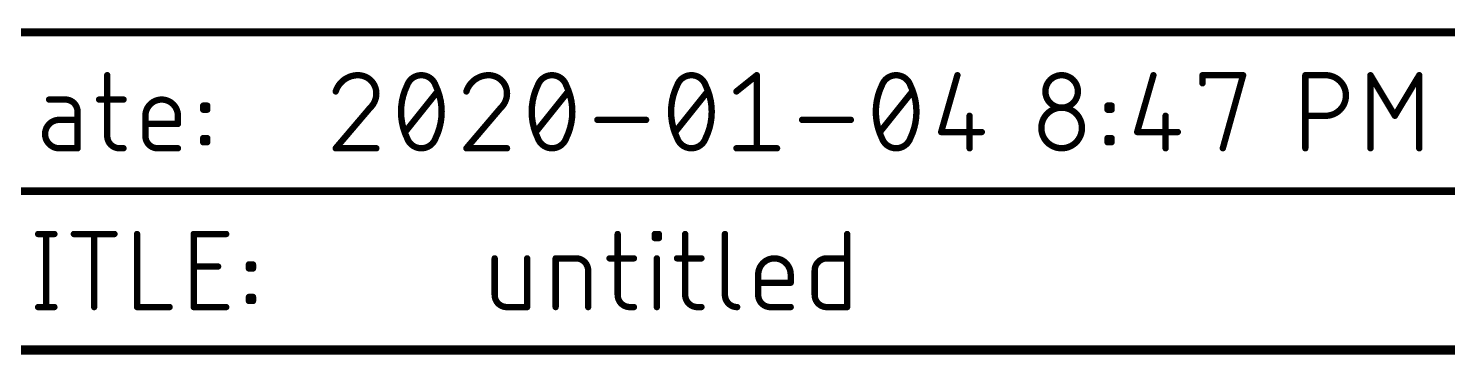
# Model space of a CAD drawing. Extents: x -1 to 180, y 0 to 264.
# Drawn here: x 91.88 to 137.23, y -0.15 to 10.29 of the extents above; entities that cross this region are included whole.
import ezdxf

# ---------------------------------------------------------------- set-up
doc = ezdxf.new("R2010")
doc.units = 0
doc.layers.add('94', color=12, linetype='CONTINUOUS')

msp = doc.modelspace()

# ---------------------------------------------------------------- linework, layer by layer
at = {"layer": '94'}
for points, const_width in [([(88.9, 10.16), (180.34, 10.16)], 0.254), ([(94.4015, 8.7884), (94.4015, 6.8411)], 0.2032), ([(114.5072, 8.2691), (115.1564, 8.7884)], 0.2032), ([(115.1564, 8.7884), (115.1564, 6.4516)], 0.2032), ([(121.5686, 8.7884), (121.0493, 6.9709)], 0.2032), ([(127.8322, 8.7884), (127.3129, 6.9709)], 0.2032), ([(129.4008, 8.5288), (129.4008, 8.7884)], 0.2032), ([(129.4008, 8.7884), (130.699, 8.7884)], 0.2032), ([(130.699, 8.7884), (130.0499, 6.4516)], 0.2032), ([(132.6865, 6.4516), (132.6865, 8.7884)], 0.2032), ([(132.6865, 8.7884), (133.3356, 8.7884)], 0.2032), ([(134.769, 6.4516), (134.769, 8.7884)], 0.2032), ([(134.769, 8.7884), (135.548, 7.4902)], 0.2032), ([(135.548, 7.4902), (136.3269, 8.7884)], 0.2032), ([(136.3269, 8.7884), (136.3269, 6.4516)], 0.2032), ([(103.9193, 6.9709), (104.9579, 8.2691)], 0.2032), ([(108.0951, 6.9709), (109.1336, 8.2691)], 0.2032), ([(112.5492, 6.9709), (113.5878, 8.2691)], 0.2032), ([(119.0912, 6.9709), (120.1298, 8.2691)], 0.2032), ([(93.0637, 8.0095), (92.5444, 8.0095)], 0.2032), ([(93.4532, 6.4516), (93.4532, 7.62)], 0.2032), ([(94.1418, 8.0095), (94.9208, 8.0095)], 0.2032), ([(97.4674, 7.6849), (97.4674, 7.8147)], 0.2032), ([(97.4674, 7.8147), (97.5972, 7.8147)], 0.2032), ([(97.5972, 7.6849), (97.4674, 7.6849)], 0.2032), ([(97.5972, 7.8147), (97.5972, 7.6849)], 0.2032), ([(102.8051, 7.7498), (101.7016, 6.4516)], 0.2032), ([(106.9808, 7.7498), (105.8774, 6.4516)], 0.2032), ([(126.366, 7.6849), (126.366, 7.8147)], 0.2032), ([(126.366, 7.8147), (126.4958, 7.8147)], 0.2032), ([(126.4958, 7.6849), (126.366, 7.6849)], 0.2032), ([(126.4958, 7.8147), (126.4958, 7.6849)], 0.2032), ([(93.4532, 7.3604), (92.869, 7.3604)], 0.2032), ([(95.6211, 6.8411), (95.6211, 7.4902)], 0.2032), ([(96.6597, 7.2305), (95.6211, 7.2305)], 0.2032), ([(96.6597, 7.4902), (96.6597, 7.2305)], 0.2032), ([(110.0625, 7.3604), (111.6203, 7.3604)], 0.2032), ([(116.6045, 7.3604), (118.1624, 7.3604)], 0.2032), ([(121.958, 7.4902), (121.958, 6.4516)], 0.2032), ([(128.2216, 7.4902), (128.2216, 6.4516)], 0.2032), ([(133.3356, 7.4902), (132.6865, 7.4902)], 0.2032), ([(97.4674, 6.6463), (97.4674, 6.7762)], 0.2032), ([(97.4674, 6.7762), (97.5972, 6.7762)], 0.2032), ([(97.5972, 6.7762), (97.5972, 6.6463)], 0.2032), ([(121.0493, 6.9709), (122.3475, 6.9709)], 0.2032), ([(126.366, 6.6463), (126.366, 6.7762)], 0.2032), ([(126.366, 6.7762), (126.4958, 6.7762)], 0.2032), ([(126.4958, 6.7762), (126.4958, 6.6463)], 0.2032), ([(127.3129, 6.9709), (128.6111, 6.9709)], 0.2032), ([(92.869, 6.4516), (93.4532, 6.4516)], 0.2032), ([(94.7909, 6.4516), (94.9208, 6.4516)], 0.2032), ([(96.6597, 6.4516), (96.0106, 6.4516)], 0.2032), ([(97.5972, 6.6463), (97.4674, 6.6463)], 0.2032), ([(101.7016, 6.4516), (102.9998, 6.4516)], 0.2032), ([(105.8774, 6.4516), (107.1756, 6.4516)], 0.2032), ([(114.5072, 6.4516), (115.8055, 6.4516)], 0.2032), ([(126.4958, 6.6463), (126.366, 6.6463)], 0.2032), ([(88.9, 5.08), (149.86, 5.08)], 0.254), ([(92.1922, 3.7084), (92.7115, 3.7084)], 0.2032), ([(92.4518, 3.7084), (92.4518, 1.3716)], 0.2032), ([(93.3338, 3.7084), (94.632, 3.7084)], 0.2032), ([(93.9829, 1.3716), (93.9829, 3.7084)], 0.2032), ([(95.3545, 3.7084), (95.3545, 1.3716)], 0.2032), ([(97.164, 1.3716), (97.164, 3.7084)], 0.2032), ([(97.164, 3.7084), (98.2026, 3.7084)], 0.2032), ([(110.7121, 3.7084), (110.7121, 1.7611)], 0.2032), ([(111.8989, 3.5786), (111.8989, 3.7084)], 0.2032), ([(111.8989, 3.7084), (112.0287, 3.7084)], 0.2032), ([(112.0287, 3.5786), (111.8989, 3.5786)], 0.2032), ([(112.0287, 3.7084), (112.0287, 3.5786)], 0.2032), ([(112.8695, 3.7084), (112.8695, 1.7611)], 0.2032), ([(114.1398, 3.7084), (114.1398, 1.7611)], 0.2032), ([(118.0457, 3.7084), (118.0457, 1.3716)], 0.2032), ([(97.164, 2.6698), (97.943, 2.6698)], 0.2032), ([(98.9289, 2.6049), (98.9289, 2.7347)], 0.2032), ([(98.9289, 2.7347), (99.0587, 2.7347)], 0.2032), ([(99.0587, 2.7347), (99.0587, 2.6049)], 0.2032), ([(106.7816, 2.9295), (106.7816, 1.7611)], 0.2032), ([(107.8202, 1.3716), (107.8202, 2.9295)], 0.2032), ([(108.7303, 1.3716), (108.7303, 2.9295)], 0.2032), ([(108.7303, 2.9295), (109.3794, 2.9295)], 0.2032), ([(110.4524, 2.9295), (111.2313, 2.9295)], 0.2032), ([(111.9638, 1.3716), (111.9638, 2.9295)], 0.2032), ([(112.6099, 2.9295), (113.3888, 2.9295)], 0.2032), ([(117.3965, 2.9295), (118.0457, 2.9295)], 0.2032), ([(99.0587, 2.6049), (98.9289, 2.6049)], 0.2032), ([(109.7689, 2.54), (109.7689, 1.3716)], 0.2032), ([(115.2027, 1.7611), (115.2027, 2.4102)], 0.2032), ([(116.2413, 2.4102), (116.2413, 2.1505)], 0.2032), ([(117.0071, 1.7611), (117.0071, 2.54)], 0.2032), ([(116.2413, 2.1505), (115.2027, 2.1505)], 0.2032), ([(92.1922, 1.3716), (92.7115, 1.3716)], 0.2032), ([(95.3545, 1.3716), (96.3931, 1.3716)], 0.2032), ([(98.2026, 1.3716), (97.164, 1.3716)], 0.2032), ([(98.9289, 1.5663), (98.9289, 1.6962)], 0.2032), ([(98.9289, 1.6962), (99.0587, 1.6962)], 0.2032), ([(99.0587, 1.5663), (98.9289, 1.5663)], 0.2032), ([(99.0587, 1.6962), (99.0587, 1.5663)], 0.2032), ([(107.1711, 1.3716), (107.8202, 1.3716)], 0.2032), ([(111.1015, 1.3716), (111.2313, 1.3716)], 0.2032), ([(113.259, 1.3716), (113.3888, 1.3716)], 0.2032), ([(116.2413, 1.3716), (115.5922, 1.3716)], 0.2032), ([(118.0457, 1.3716), (117.3965, 1.3716)], 0.2032), ([(0, 0), (180.34, 0)], 0.3)]:
    msp.add_lwpolyline(points, dxfattribs=dict(at, const_width=const_width))
for points, const_width in [([(94.4523, 8.7884, 1), (94.3507, 8.7884)], 0.1016), ([(102.4156, 8.7884, 0.3252), (101.7016, 8.2691)], 0.2032), ([(102.9998, 8.2042, 0.4142), (102.4156, 8.7884)], 0.2032), ([(102.4156, 8.8392, 1), (102.4156, 8.7376)], 0.1016), ([(102.4156, 8.7376, 1), (102.4156, 8.8392)], 0.1016), ([(104.4386, 8.7884, 0.3205), (103.9842, 8.4638)], 0.2032), ([(104.893, 8.4638, 0.3205), (104.4386, 8.7884)], 0.2032), ([(104.4386, 8.8392, 1), (104.4386, 8.7376)], 0.1016), ([(104.4386, 8.7376, 1), (104.4386, 8.8392)], 0.1016), ([(106.5914, 8.7884, 0.3252), (105.8774, 8.2691)], 0.2032), ([(107.1756, 8.2042, 0.4142), (106.5914, 8.7884)], 0.2032), ([(106.5914, 8.8392, 1), (106.5914, 8.7376)], 0.1016), ([(106.5914, 8.7376, 1), (106.5914, 8.8392)], 0.1016), ([(108.6143, 8.7884, 0.3205), (108.16, 8.4638)], 0.2032), ([(109.0687, 8.4638, 0.3205), (108.6143, 8.7884)], 0.2032), ([(108.6143, 8.8392, 1), (108.6143, 8.7376)], 0.1016), ([(108.6143, 8.7376, 1), (108.6143, 8.8392)], 0.1016), ([(113.0685, 8.7884, 0.3205), (112.6141, 8.4638)], 0.2032), ([(113.5229, 8.4638, 0.3205), (113.0685, 8.7884)], 0.2032), ([(113.0685, 8.8392, 1), (113.0685, 8.7376)], 0.1016), ([(113.0685, 8.7376, 1), (113.0685, 8.8392)], 0.1016), ([(115.2072, 8.7884, 1), (115.1056, 8.7884)], 0.1016), ([(115.1881, 8.7487, 1), (115.1246, 8.8281)], 0.1016), ([(119.6105, 8.7884, 0.3205), (119.1561, 8.4638)], 0.2032), ([(120.0649, 8.4638, 0.3205), (119.6105, 8.7884)], 0.2032), ([(119.6105, 8.8392, 1), (119.6105, 8.7376)], 0.1016), ([(119.6105, 8.7376, 1), (119.6105, 8.8392)], 0.1016), ([(121.6174, 8.7744, 1), (121.5197, 8.8024)], 0.1016), ([(125.4191, 8.2691, 1), (124.3805, 8.2691)], 0.2032), ([(127.881, 8.7744, 1), (127.7833, 8.8024)], 0.1016), ([(129.4516, 8.7884, 1), (129.35, 8.7884)], 0.1016), ([(129.4008, 8.8392, 1), (129.4008, 8.7376)], 0.1016), ([(130.7479, 8.7748, 1), (130.65, 8.802)], 0.1016), ([(130.699, 8.7376, 1), (130.699, 8.8392)], 0.1016), ([(132.7373, 8.7884, 1), (132.6357, 8.7884)], 0.1016), ([(132.6865, 8.8392, 1), (132.6865, 8.7376)], 0.1016), ([(133.3356, 7.4902, 1), (133.3356, 8.7884)], 0.2032), ([(133.3356, 8.8392, 1), (133.3356, 8.7376)], 0.1016), ([(133.3356, 8.7376, 1), (133.3356, 8.8392)], 0.1016), ([(134.8198, 8.7884, 1), (134.7182, 8.7884)], 0.1016), ([(134.8126, 8.8145, 1), (134.7255, 8.7623)], 0.1016), ([(136.3777, 8.7884, 1), (136.2761, 8.7884)], 0.1016), ([(136.3704, 8.7623, 1), (136.2833, 8.8145)], 0.1016), ([(101.6533, 8.2848, 1), (101.7499, 8.2535)], 0.1016), ([(102.8051, 7.7498, 0.2053), (102.9998, 8.2042)], 0.2032), ([(103.0506, 8.2042, 1), (102.949, 8.2042)], 0.1016), ([(102.949, 8.2042, 1), (103.0506, 8.2042)], 0.1016), ([(103.9842, 8.4638, 0.1139), (103.7895, 7.62)], 0.2032), ([(103.9362, 8.4803, 1), (104.0323, 8.4474)], 0.1016), ([(104.0299, 8.4416, 1), (103.9385, 8.4861)], 0.1016), ([(105.0877, 7.62, 0.1139), (104.893, 8.4638)], 0.2032), ([(104.9386, 8.4861, 1), (104.8473, 8.4416)], 0.1016), ([(104.8449, 8.4474, 1), (104.941, 8.4803)], 0.1016), ([(104.9975, 8.2374, 1), (104.9182, 8.3008)], 0.1016), ([(105.829, 8.2848, 1), (105.9257, 8.2535)], 0.1016), ([(106.9808, 7.7498, 0.2053), (107.1756, 8.2042)], 0.2032), ([(107.2264, 8.2042, 1), (107.1248, 8.2042)], 0.1016), ([(107.1248, 8.2042, 1), (107.2264, 8.2042)], 0.1016), ([(108.16, 8.4638, 0.1139), (107.9652, 7.62)], 0.2032), ([(108.1119, 8.4803, 1), (108.208, 8.4474)], 0.1016), ([(108.2056, 8.4416, 1), (108.1143, 8.4861)], 0.1016), ([(109.2635, 7.62, 0.1139), (109.0687, 8.4638)], 0.2032), ([(109.1144, 8.4861, 1), (109.0231, 8.4416)], 0.1016), ([(109.0207, 8.4474, 1), (109.1168, 8.4803)], 0.1016), ([(109.1733, 8.2374, 1), (109.094, 8.3008)], 0.1016), ([(112.6141, 8.4638, 0.1139), (112.4194, 7.62)], 0.2032), ([(112.566, 8.4803, 1), (112.6622, 8.4474)], 0.1016), ([(112.6598, 8.4416, 1), (112.5684, 8.4861)], 0.1016), ([(113.7176, 7.62, 0.1139), (113.5229, 8.4638)], 0.2032), ([(113.5685, 8.4861, 1), (113.4772, 8.4416)], 0.1016), ([(113.4748, 8.4474, 1), (113.5709, 8.4803)], 0.1016), ([(113.6274, 8.2374, 1), (113.5481, 8.3008)], 0.1016), ([(114.4755, 8.3088, 1), (114.539, 8.2294)], 0.1016), ([(119.1561, 8.4638, 0.1139), (118.9614, 7.62)], 0.2032), ([(119.1081, 8.4803, 1), (119.2042, 8.4474)], 0.1016), ([(119.2018, 8.4416, 1), (119.1105, 8.4861)], 0.1016), ([(120.2596, 7.62, 0.1139), (120.0649, 8.4638)], 0.2032), ([(120.1105, 8.4861, 1), (120.0192, 8.4416)], 0.1016), ([(120.0168, 8.4474, 1), (120.1129, 8.4803)], 0.1016), ([(120.1695, 8.2374, 1), (120.0901, 8.3008)], 0.1016), ([(124.3805, 8.2691, 1), (125.4191, 8.2691)], 0.2032), ([(124.4313, 8.2691, 1), (124.3297, 8.2691)], 0.1016), ([(124.3297, 8.2691, 1), (124.4313, 8.2691)], 0.1016), ([(125.4699, 8.2691, 1), (125.3683, 8.2691)], 0.1016), ([(125.3683, 8.2691, 1), (125.4699, 8.2691)], 0.1016), ([(129.35, 8.5288, 1), (129.4516, 8.5288)], 0.1016), ([(92.5444, 8.0603, 1), (92.5444, 7.9587)], 0.1016), ([(93.4532, 7.62, 0.4142), (93.0637, 8.0095)], 0.2032), ([(93.0637, 8.0603, 1), (93.0637, 7.9587)], 0.1016), ([(93.0637, 7.9587, 1), (93.0637, 8.0603)], 0.1016), ([(93.504, 7.62, 1), (93.4024, 7.62)], 0.1016), ([(94.1418, 8.0603, 1), (94.1418, 7.9587)], 0.1016), ([(94.9208, 7.9587, 1), (94.9208, 8.0603)], 0.1016), ([(96.6597, 7.4902, 1), (95.6211, 7.4902)], 0.2032), ([(97.5182, 7.8147, 1), (97.4166, 7.8147)], 0.1016), ([(97.4674, 7.8655, 1), (97.4674, 7.7639)], 0.1016), ([(97.4674, 7.7357, 1), (97.4674, 7.6341)], 0.1016), ([(97.4166, 7.6849, 1), (97.5182, 7.6849)], 0.1016), ([(97.648, 7.8147, 1), (97.5464, 7.8147)], 0.1016), ([(97.5464, 7.6849, 1), (97.648, 7.6849)], 0.1016), ([(97.5972, 7.7639, 1), (97.5972, 7.8655)], 0.1016), ([(97.5972, 7.6341, 1), (97.5972, 7.7357)], 0.1016), ([(102.7701, 7.7866, 1), (102.8401, 7.713)], 0.1016), ([(102.8438, 7.7169, 1), (102.7664, 7.7827)], 0.1016), ([(103.7895, 7.62, 0.1139), (103.9842, 6.7762)], 0.2032), ([(103.8403, 7.62, 1), (103.7387, 7.62)], 0.1016), ([(104.893, 6.7762, 0.1139), (105.0877, 7.62)], 0.2032), ([(105.1385, 7.62, 1), (105.0369, 7.62)], 0.1016), ([(106.9458, 7.7866, 1), (107.0159, 7.713)], 0.1016), ([(107.0196, 7.7169, 1), (106.9421, 7.7827)], 0.1016), ([(107.9652, 7.62, 0.1139), (108.16, 6.7762)], 0.2032), ([(108.016, 7.62, 1), (107.9144, 7.62)], 0.1016), ([(109.0687, 6.7762, 0.1139), (109.2635, 7.62)], 0.2032), ([(109.3143, 7.62, 1), (109.2127, 7.62)], 0.1016), ([(112.4194, 7.62, 0.1139), (112.6141, 6.7762)], 0.2032), ([(112.4702, 7.62, 1), (112.3686, 7.62)], 0.1016), ([(113.5229, 6.7762, 0.1139), (113.7176, 7.62)], 0.2032), ([(113.7684, 7.62, 1), (113.6668, 7.62)], 0.1016), ([(118.9614, 7.62, 0.1139), (119.1561, 6.7762)], 0.2032), ([(119.0122, 7.62, 1), (118.9106, 7.62)], 0.1016), ([(120.0649, 6.7762, 0.1139), (120.2596, 7.62)], 0.2032), ([(120.3104, 7.62, 1), (120.2088, 7.62)], 0.1016), ([(125.5489, 7.1007, 1), (124.2507, 7.1007)], 0.2032), ([(126.4168, 7.8147, 1), (126.3152, 7.8147)], 0.1016), ([(126.366, 7.8655, 1), (126.366, 7.7639)], 0.1016), ([(126.366, 7.7357, 1), (126.366, 7.6341)], 0.1016), ([(126.3152, 7.6849, 1), (126.4168, 7.6849)], 0.1016), ([(126.5466, 7.8147, 1), (126.445, 7.8147)], 0.1016), ([(126.445, 7.6849, 1), (126.5466, 7.6849)], 0.1016), ([(126.4958, 7.7639, 1), (126.4958, 7.8655)], 0.1016), ([(126.4958, 7.6341, 1), (126.4958, 7.7357)], 0.1016), ([(92.869, 7.3604, 1), (92.869, 6.4516)], 0.2032), ([(92.869, 7.4112, 1), (92.869, 7.3096)], 0.1016), ([(92.869, 7.3096, 1), (92.869, 7.4112)], 0.1016), ([(93.4024, 7.62, 1), (93.504, 7.62)], 0.1016), ([(93.4532, 7.3096, 1), (93.4532, 7.4112)], 0.1016), ([(95.6719, 7.4902, 1), (95.5703, 7.4902)], 0.1016), ([(95.5703, 7.4902, 1), (95.6719, 7.4902)], 0.1016), ([(95.6211, 7.2813, 1), (95.6211, 7.1797)], 0.1016), ([(96.7105, 7.4902, 1), (96.6089, 7.4902)], 0.1016), ([(96.6089, 7.4902, 1), (96.7105, 7.4902)], 0.1016), ([(96.6089, 7.2305, 1), (96.7105, 7.2305)], 0.1016), ([(96.6597, 7.1797, 1), (96.6597, 7.2813)], 0.1016), ([(103.7387, 7.62, 1), (103.8403, 7.62)], 0.1016), ([(105.0369, 7.62, 1), (105.1385, 7.62)], 0.1016), ([(107.9144, 7.62, 1), (108.016, 7.62)], 0.1016), ([(109.2127, 7.62, 1), (109.3143, 7.62)], 0.1016), ([(110.0625, 7.4112, 1), (110.0625, 7.3096)], 0.1016), ([(111.6203, 7.3096, 1), (111.6203, 7.4112)], 0.1016), ([(112.3686, 7.62, 1), (112.4702, 7.62)], 0.1016), ([(113.6668, 7.62, 1), (113.7684, 7.62)], 0.1016), ([(116.6045, 7.4112, 1), (116.6045, 7.3096)], 0.1016), ([(118.1624, 7.3096, 1), (118.1624, 7.4112)], 0.1016), ([(118.9106, 7.62, 1), (119.0122, 7.62)], 0.1016), ([(120.2088, 7.62, 1), (120.3104, 7.62)], 0.1016), ([(122.0088, 7.4902, 1), (121.9072, 7.4902)], 0.1016), ([(128.2724, 7.4902, 1), (128.1708, 7.4902)], 0.1016), ([(132.6865, 7.541, 1), (132.6865, 7.4394)], 0.1016), ([(133.3356, 7.541, 1), (133.3356, 7.4394)], 0.1016), ([(133.3356, 7.4394, 1), (133.3356, 7.541)], 0.1016), ([(135.5044, 7.5163, 1), (135.5915, 7.464)], 0.1016), ([(135.5044, 7.464, 1), (135.5915, 7.5163)], 0.1016), ([(94.4015, 6.8411, 0.4142), (94.7909, 6.4516)], 0.2032), ([(94.4523, 6.8411, 1), (94.3507, 6.8411)], 0.1016), ([(94.3507, 6.8411, 1), (94.4523, 6.8411)], 0.1016), ([(95.6211, 6.8411, 0.4142), (96.0106, 6.4516)], 0.2032), ([(95.6719, 6.8411, 1), (95.5703, 6.8411)], 0.1016), ([(95.5703, 6.8411, 1), (95.6719, 6.8411)], 0.1016), ([(97.5182, 6.7762, 1), (97.4166, 6.7762)], 0.1016), ([(97.4674, 6.827, 1), (97.4674, 6.7254)], 0.1016), ([(97.648, 6.7762, 1), (97.5464, 6.7762)], 0.1016), ([(97.5972, 6.7254, 1), (97.5972, 6.827)], 0.1016), ([(103.8796, 7.0026, 1), (103.959, 6.9392)], 0.1016), ([(103.9842, 6.7762, 0.3205), (104.4386, 6.4516)], 0.2032), ([(104.0323, 6.7926, 1), (103.9362, 6.7597)], 0.1016), ([(103.9385, 6.7539, 1), (104.0299, 6.7984)], 0.1016), ([(104.4386, 6.4516, 0.3205), (104.893, 6.7762)], 0.2032), ([(104.8473, 6.7984, 1), (104.9386, 6.7539)], 0.1016), ([(104.941, 6.7597, 1), (104.8449, 6.7926)], 0.1016), ([(108.0554, 7.0026, 1), (108.1347, 6.9392)], 0.1016), ([(108.16, 6.7762, 0.3205), (108.6143, 6.4516)], 0.2032), ([(108.208, 6.7926, 1), (108.1119, 6.7597)], 0.1016), ([(108.1143, 6.7539, 1), (108.2056, 6.7984)], 0.1016), ([(108.6143, 6.4516, 0.3205), (109.0687, 6.7762)], 0.2032), ([(109.0231, 6.7984, 1), (109.1144, 6.7539)], 0.1016), ([(109.1168, 6.7597, 1), (109.0207, 6.7926)], 0.1016), ([(112.5095, 7.0026, 1), (112.5889, 6.9392)], 0.1016), ([(112.6141, 6.7762, 0.3205), (113.0685, 6.4516)], 0.2032), ([(112.6622, 6.7926, 1), (112.566, 6.7597)], 0.1016), ([(112.5684, 6.7539, 1), (112.6598, 6.7984)], 0.1016), ([(113.0685, 6.4516, 0.3205), (113.5229, 6.7762)], 0.2032), ([(113.4772, 6.7984, 1), (113.5685, 6.7539)], 0.1016), ([(113.5709, 6.7597, 1), (113.4748, 6.7926)], 0.1016), ([(119.0515, 7.0026, 1), (119.1309, 6.9392)], 0.1016), ([(119.1561, 6.7762, 0.3205), (119.6105, 6.4516)], 0.2032), ([(119.2042, 6.7926, 1), (119.1081, 6.7597)], 0.1016), ([(119.1105, 6.7539, 1), (119.2018, 6.7984)], 0.1016), ([(119.6105, 6.4516, 0.3205), (120.0649, 6.7762)], 0.2032), ([(120.0192, 6.7984, 1), (120.1105, 6.7539)], 0.1016), ([(120.1129, 6.7597, 1), (120.0168, 6.7926)], 0.1016), ([(121.0004, 6.9848, 1), (121.0981, 6.9569)], 0.1016), ([(121.0493, 7.0217, 1), (121.0493, 6.9201)], 0.1016), ([(122.3475, 6.9201, 1), (122.3475, 7.0217)], 0.1016), ([(124.2507, 7.1007, 1), (125.5489, 7.1007)], 0.2032), ([(124.3015, 7.1007, 1), (124.1999, 7.1007)], 0.1016), ([(124.1999, 7.1007, 1), (124.3015, 7.1007)], 0.1016), ([(125.5997, 7.1007, 1), (125.4981, 7.1007)], 0.1016), ([(125.4981, 7.1007, 1), (125.5997, 7.1007)], 0.1016), ([(126.4168, 6.7762, 1), (126.3152, 6.7762)], 0.1016), ([(126.366, 6.827, 1), (126.366, 6.7254)], 0.1016), ([(126.5466, 6.7762, 1), (126.445, 6.7762)], 0.1016), ([(126.4958, 6.7254, 1), (126.4958, 6.827)], 0.1016), ([(127.264, 6.9848, 1), (127.3617, 6.9569)], 0.1016), ([(127.3129, 7.0217, 1), (127.3129, 6.9201)], 0.1016), ([(128.6111, 6.9201, 1), (128.6111, 7.0217)], 0.1016), ([(92.869, 6.5024, 1), (92.869, 6.4008)], 0.1016), ([(92.869, 6.4008, 1), (92.869, 6.5024)], 0.1016), ([(93.4024, 6.4516, 1), (93.504, 6.4516)], 0.1016), ([(93.4532, 6.4008, 1), (93.4532, 6.5024)], 0.1016), ([(94.7909, 6.5024, 1), (94.7909, 6.4008)], 0.1016), ([(94.7909, 6.4008, 1), (94.7909, 6.5024)], 0.1016), ([(94.9208, 6.4008, 1), (94.9208, 6.5024)], 0.1016), ([(96.0106, 6.5024, 1), (96.0106, 6.4008)], 0.1016), ([(96.0106, 6.4008, 1), (96.0106, 6.5024)], 0.1016), ([(96.6597, 6.4008, 1), (96.6597, 6.5024)], 0.1016), ([(97.4674, 6.6971, 1), (97.4674, 6.5955)], 0.1016), ([(97.4166, 6.6463, 1), (97.5182, 6.6463)], 0.1016), ([(97.5464, 6.6463, 1), (97.648, 6.6463)], 0.1016), ([(97.5972, 6.5955, 1), (97.5972, 6.6971)], 0.1016), ([(101.7016, 6.5024, 1), (101.7016, 6.4008)], 0.1016), ([(101.6629, 6.4845, 1), (101.7403, 6.4187)], 0.1016), ([(102.9998, 6.4008, 1), (102.9998, 6.5024)], 0.1016), ([(104.4386, 6.5024, 1), (104.4386, 6.4008)], 0.1016), ([(104.4386, 6.4008, 1), (104.4386, 6.5024)], 0.1016), ([(105.8386, 6.4845, 1), (105.9161, 6.4187)], 0.1016), ([(105.8774, 6.5024, 1), (105.8774, 6.4008)], 0.1016), ([(107.1756, 6.4008, 1), (107.1756, 6.5024)], 0.1016), ([(108.6143, 6.5024, 1), (108.6143, 6.4008)], 0.1016), ([(108.6143, 6.4008, 1), (108.6143, 6.5024)], 0.1016), ([(113.0685, 6.5024, 1), (113.0685, 6.4008)], 0.1016), ([(113.0685, 6.4008, 1), (113.0685, 6.5024)], 0.1016), ([(114.5072, 6.5024, 1), (114.5072, 6.4008)], 0.1016), ([(115.1056, 6.4516, 1), (115.2072, 6.4516)], 0.1016), ([(115.8055, 6.4008, 1), (115.8055, 6.5024)], 0.1016), ([(119.6105, 6.5024, 1), (119.6105, 6.4008)], 0.1016), ([(119.6105, 6.4008, 1), (119.6105, 6.5024)], 0.1016), ([(121.9072, 6.4516, 1), (122.0088, 6.4516)], 0.1016), ([(126.366, 6.6971, 1), (126.366, 6.5955)], 0.1016), ([(126.3152, 6.6463, 1), (126.4168, 6.6463)], 0.1016), ([(126.445, 6.6463, 1), (126.5466, 6.6463)], 0.1016), ([(126.4958, 6.5955, 1), (126.4958, 6.6971)], 0.1016), ([(128.1708, 6.4516, 1), (128.2724, 6.4516)], 0.1016), ([(130.0009, 6.4652, 1), (130.0988, 6.438)], 0.1016), ([(132.6357, 6.4516, 1), (132.7373, 6.4516)], 0.1016), ([(134.7182, 6.4516, 1), (134.8198, 6.4516)], 0.1016), ([(136.2761, 6.4516, 1), (136.3777, 6.4516)], 0.1016), ([(92.1922, 3.7592, 1), (92.1922, 3.6576)], 0.1016), ([(92.5026, 3.7084, 1), (92.401, 3.7084)], 0.1016), ([(92.7115, 3.6576, 1), (92.7115, 3.7592)], 0.1016), ([(93.3338, 3.7592, 1), (93.3338, 3.6576)], 0.1016), ([(94.0337, 3.7084, 1), (93.9321, 3.7084)], 0.1016), ([(94.632, 3.6576, 1), (94.632, 3.7592)], 0.1016), ([(95.4053, 3.7084, 1), (95.3037, 3.7084)], 0.1016), ([(97.2148, 3.7084, 1), (97.1132, 3.7084)], 0.1016), ([(97.164, 3.7592, 1), (97.164, 3.6576)], 0.1016), ([(98.2026, 3.6576, 1), (98.2026, 3.7592)], 0.1016), ([(110.7629, 3.7084, 1), (110.6613, 3.7084)], 0.1016), ([(111.9497, 3.7084, 1), (111.8481, 3.7084)], 0.1016), ([(111.8989, 3.7592, 1), (111.8989, 3.6576)], 0.1016), ([(111.8989, 3.6294, 1), (111.8989, 3.5278)], 0.1016), ([(111.8481, 3.5786, 1), (111.9497, 3.5786)], 0.1016), ([(112.0795, 3.7084, 1), (111.9779, 3.7084)], 0.1016), ([(111.9779, 3.5786, 1), (112.0795, 3.5786)], 0.1016), ([(112.0287, 3.6576, 1), (112.0287, 3.7592)], 0.1016), ([(112.0287, 3.5278, 1), (112.0287, 3.6294)], 0.1016), ([(112.9203, 3.7084, 1), (112.8187, 3.7084)], 0.1016), ([(114.1906, 3.7084, 1), (114.089, 3.7084)], 0.1016), ([(118.0965, 3.7084, 1), (117.9949, 3.7084)], 0.1016), ([(97.164, 2.7206, 1), (97.164, 2.619)], 0.1016), ([(97.943, 2.619, 1), (97.943, 2.7206)], 0.1016), ([(98.9797, 2.7347, 1), (98.8781, 2.7347)], 0.1016), ([(98.9289, 2.7855, 1), (98.9289, 2.6839)], 0.1016), ([(99.1095, 2.7347, 1), (99.0079, 2.7347)], 0.1016), ([(99.0587, 2.6839, 1), (99.0587, 2.7855)], 0.1016), ([(106.8324, 2.9295, 1), (106.7308, 2.9295)], 0.1016), ([(107.871, 2.9295, 1), (107.7694, 2.9295)], 0.1016), ([(108.7811, 2.9295, 1), (108.6795, 2.9295)], 0.1016), ([(108.7303, 2.9803, 1), (108.7303, 2.8787)], 0.1016), ([(109.7689, 2.54, 0.4142), (109.3794, 2.9295)], 0.2032), ([(109.3794, 2.9803, 1), (109.3794, 2.8787)], 0.1016), ([(109.3794, 2.8787, 1), (109.3794, 2.9803)], 0.1016), ([(110.4524, 2.9803, 1), (110.4524, 2.8787)], 0.1016), ([(111.2313, 2.8787, 1), (111.2313, 2.9803)], 0.1016), ([(112.0146, 2.9295, 1), (111.913, 2.9295)], 0.1016), ([(112.6099, 2.9803, 1), (112.6099, 2.8787)], 0.1016), ([(113.3888, 2.8787, 1), (113.3888, 2.9803)], 0.1016), ([(116.2413, 2.4102, 1), (115.2027, 2.4102)], 0.2032), ([(117.3965, 2.9295, 0.4142), (117.0071, 2.54)], 0.2032), ([(117.3965, 2.9803, 1), (117.3965, 2.8787)], 0.1016), ([(117.3965, 2.8787, 1), (117.3965, 2.9803)], 0.1016), ([(118.0457, 2.8787, 1), (118.0457, 2.9803)], 0.1016), ([(98.9289, 2.6557, 1), (98.9289, 2.5541)], 0.1016), ([(98.8781, 2.6049, 1), (98.9797, 2.6049)], 0.1016), ([(99.0079, 2.6049, 1), (99.1095, 2.6049)], 0.1016), ([(99.0587, 2.5541, 1), (99.0587, 2.6557)], 0.1016), ([(109.8197, 2.54, 1), (109.7181, 2.54)], 0.1016), ([(109.7181, 2.54, 1), (109.8197, 2.54)], 0.1016), ([(115.2535, 2.4102, 1), (115.1519, 2.4102)], 0.1016), ([(115.1519, 2.4102, 1), (115.2535, 2.4102)], 0.1016), ([(116.2921, 2.4102, 1), (116.1905, 2.4102)], 0.1016), ([(116.1905, 2.4102, 1), (116.2921, 2.4102)], 0.1016), ([(117.0579, 2.54, 1), (116.9563, 2.54)], 0.1016), ([(116.9563, 2.54, 1), (117.0579, 2.54)], 0.1016), ([(106.7816, 1.7611, 0.4142), (107.1711, 1.3716)], 0.2032), ([(106.8324, 1.7611, 1), (106.7308, 1.7611)], 0.1016), ([(110.7121, 1.7611, 0.4142), (111.1015, 1.3716)], 0.2032), ([(110.7629, 1.7611, 1), (110.6613, 1.7611)], 0.1016), ([(112.8695, 1.7611, 0.4142), (113.259, 1.3716)], 0.2032), ([(112.9203, 1.7611, 1), (112.8187, 1.7611)], 0.1016), ([(114.1398, 1.7611, 0.4142), (114.5292, 1.3716)], 0.2032), ([(114.1906, 1.7611, 1), (114.089, 1.7611)], 0.1016), ([(115.2027, 2.2013, 1), (115.2027, 2.0997)], 0.1016), ([(115.2027, 1.7611, 0.4142), (115.5922, 1.3716)], 0.2032), ([(115.2535, 1.7611, 1), (115.1519, 1.7611)], 0.1016), ([(116.1905, 2.1505, 1), (116.2921, 2.1505)], 0.1016), ([(116.2413, 2.0997, 1), (116.2413, 2.2013)], 0.1016), ([(117.0071, 1.7611, 0.4142), (117.3965, 1.3716)], 0.2032), ([(117.0579, 1.7611, 1), (116.9563, 1.7611)], 0.1016), ([(92.1922, 1.4224, 1), (92.1922, 1.3208)], 0.1016), ([(92.401, 1.3716, 1), (92.5026, 1.3716)], 0.1016), ([(92.7115, 1.3208, 1), (92.7115, 1.4224)], 0.1016), ([(93.9321, 1.3716, 1), (94.0337, 1.3716)], 0.1016), ([(95.3545, 1.4224, 1), (95.3545, 1.3208)], 0.1016), ([(95.3037, 1.3716, 1), (95.4053, 1.3716)], 0.1016), ([(96.3931, 1.3208, 1), (96.3931, 1.4224)], 0.1016), ([(97.164, 1.4224, 1), (97.164, 1.3208)], 0.1016), ([(97.1132, 1.3716, 1), (97.2148, 1.3716)], 0.1016), ([(98.2026, 1.3208, 1), (98.2026, 1.4224)], 0.1016), ([(98.9797, 1.6962, 1), (98.8781, 1.6962)], 0.1016), ([(98.9289, 1.747, 1), (98.9289, 1.6454)], 0.1016), ([(98.9289, 1.6171, 1), (98.9289, 1.5155)], 0.1016), ([(98.8781, 1.5663, 1), (98.9797, 1.5663)], 0.1016), ([(99.1095, 1.6962, 1), (99.0079, 1.6962)], 0.1016), ([(99.0079, 1.5663, 1), (99.1095, 1.5663)], 0.1016), ([(99.0587, 1.6454, 1), (99.0587, 1.747)], 0.1016), ([(99.0587, 1.5155, 1), (99.0587, 1.6171)], 0.1016), ([(106.7308, 1.7611, 1), (106.8324, 1.7611)], 0.1016), ([(107.1711, 1.4224, 1), (107.1711, 1.3208)], 0.1016), ([(107.1711, 1.3208, 1), (107.1711, 1.4224)], 0.1016), ([(107.7694, 1.3716, 1), (107.871, 1.3716)], 0.1016), ([(107.8202, 1.3208, 1), (107.8202, 1.4224)], 0.1016), ([(108.6795, 1.3716, 1), (108.7811, 1.3716)], 0.1016), ([(109.7181, 1.3716, 1), (109.8197, 1.3716)], 0.1016), ([(110.6613, 1.7611, 1), (110.7629, 1.7611)], 0.1016), ([(111.1015, 1.4224, 1), (111.1015, 1.3208)], 0.1016), ([(111.1015, 1.3208, 1), (111.1015, 1.4224)], 0.1016), ([(111.2313, 1.3208, 1), (111.2313, 1.4224)], 0.1016), ([(111.913, 1.3716, 1), (112.0146, 1.3716)], 0.1016), ([(112.8187, 1.7611, 1), (112.9203, 1.7611)], 0.1016), ([(113.259, 1.4224, 1), (113.259, 1.3208)], 0.1016), ([(113.259, 1.3208, 1), (113.259, 1.4224)], 0.1016), ([(113.3888, 1.3208, 1), (113.3888, 1.4224)], 0.1016), ([(114.089, 1.7611, 1), (114.1906, 1.7611)], 0.1016), ([(114.5292, 1.3208, 1), (114.5292, 1.4224)], 0.1016), ([(115.1519, 1.7611, 1), (115.2535, 1.7611)], 0.1016), ([(115.5922, 1.4224, 1), (115.5922, 1.3208)], 0.1016), ([(115.5922, 1.3208, 1), (115.5922, 1.4224)], 0.1016), ([(116.2413, 1.3208, 1), (116.2413, 1.4224)], 0.1016), ([(116.9563, 1.7611, 1), (117.0579, 1.7611)], 0.1016), ([(117.3965, 1.4224, 1), (117.3965, 1.3208)], 0.1016), ([(117.3965, 1.3208, 1), (117.3965, 1.4224)], 0.1016), ([(117.9949, 1.3716, 1), (118.0965, 1.3716)], 0.1016), ([(118.0457, 1.3208, 1), (118.0457, 1.4224)], 0.1016)]:
    msp.add_lwpolyline(points, format="xyb", dxfattribs=dict(at, const_width=const_width))

doc.saveas('drawing.dxf')
